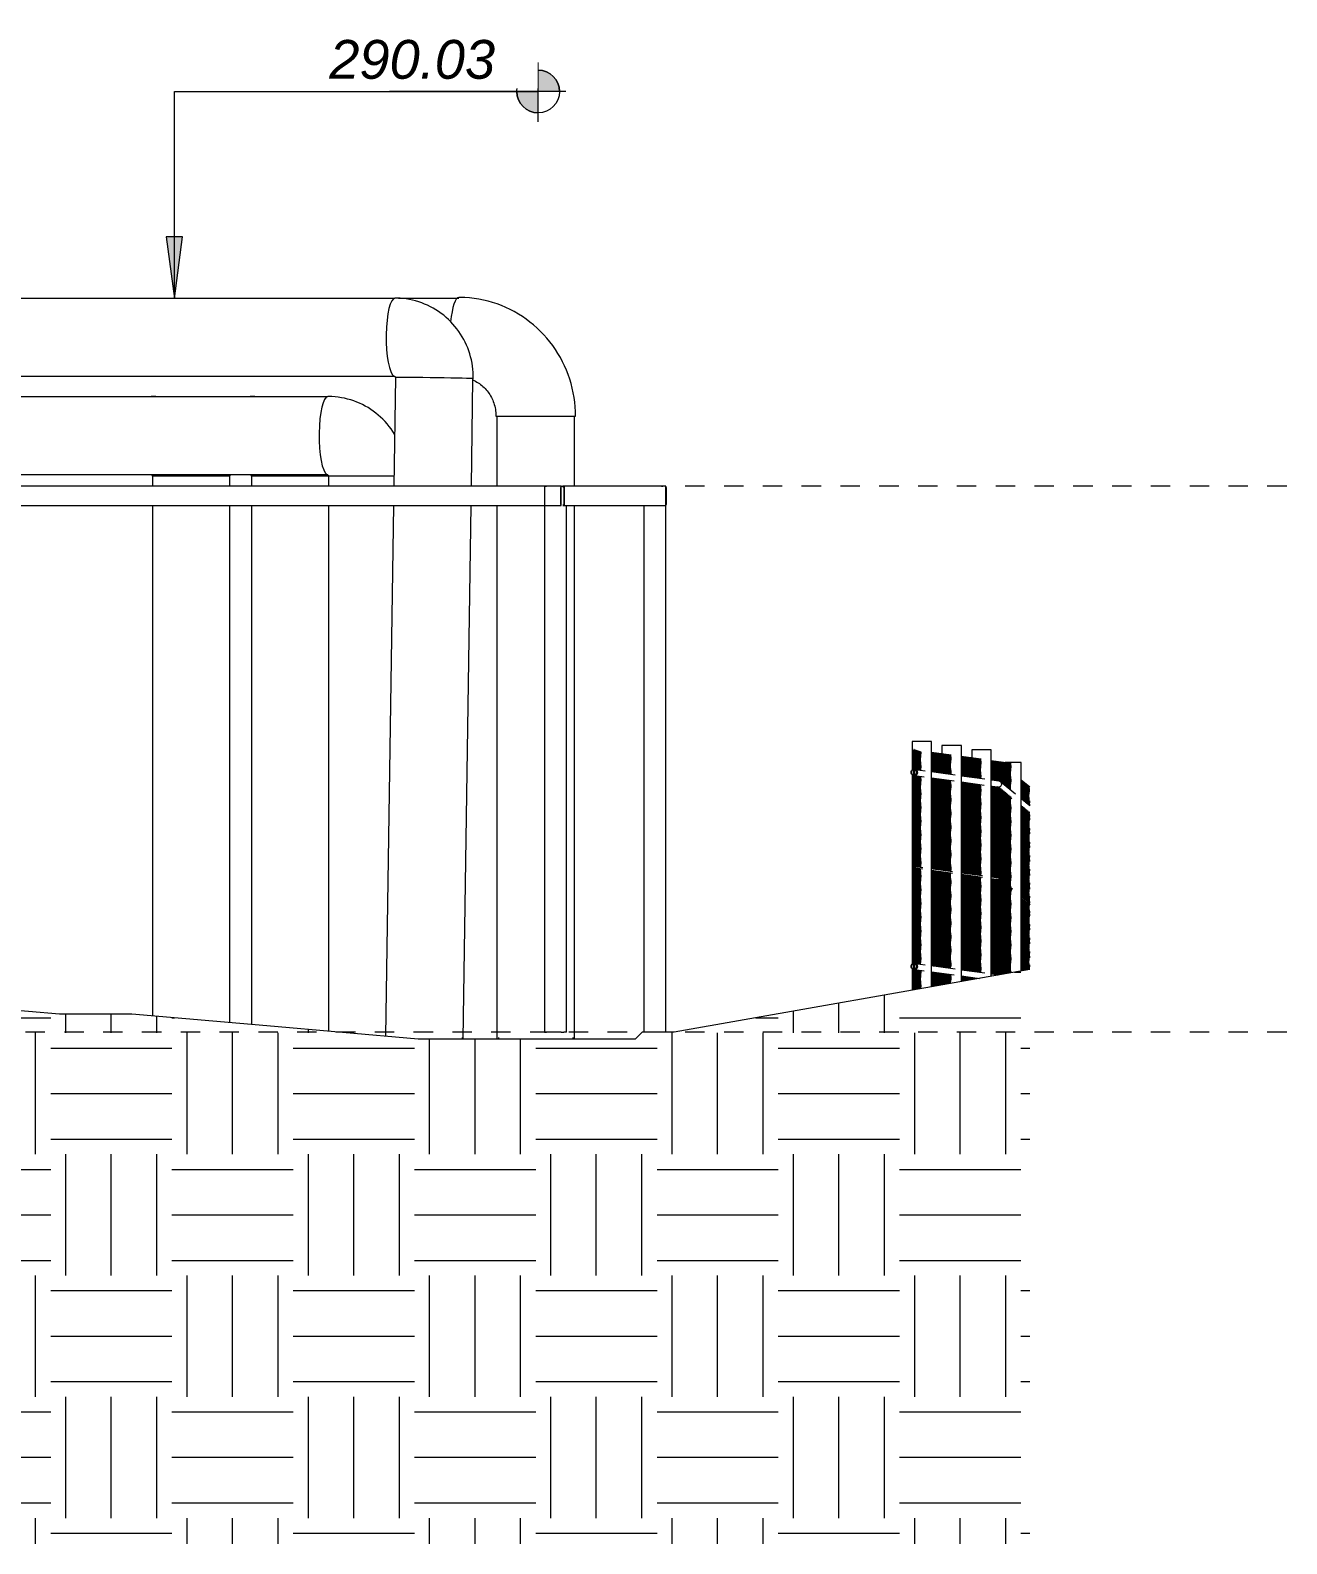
# Model space of a CAD drawing. Header units: metres. Extents: x 118 to 451, y -76 to 55.
# Drawn here: x 444.44 to 450.91, y -2.21 to 5.59 of the extents above; entities that cross this region are included whole.
import ezdxf

# ---------------------------------------------------------------- set-up
doc = ezdxf.new("R2010")
doc.units = ezdxf.units.M
doc.linetypes.add('Centre', pattern=[0.03175, 0.00635, -0.00475, 0.0159, -0.00475])
for name, color, linetype, lineweight in [('A-DETL-GENF', 7, 'Continuous', 9), ('A-DETL-THIN', 7, 'Continuous', 9), ('A-FLOR-HRAL', 7, 'Continuous', 9), ('A-FLOR-LEVL', 7, 'Continuous', 9), ('G-ANNO-DIMS', 7, 'Continuous', 9), ('P-PIPE', 7, 'Continuous', 9), ('S-BEAM', 7, 'Continuous', 9), ('S-COLS', 7, 'Continuous', 9)]:
    doc.layers.add(name, color=color, linetype=linetype, lineweight=lineweight)
doc.styles.add('Arial_I', font='ariali.ttf', dxfattribs={"height": 0.2})

# ---------------------------------------------------------------- blocks, each defined once
blk = doc.blocks.new('Railing - 1800mm Wide-596215-Sección 04')
at = {"layer": 'A-FLOR-HRAL'}
h = blk.add_hatch(dxfattribs=at)
h.set_pattern_fill('FP_37', color=256, style=0, pattern_type=2)
h.set_pattern_definition([(85.189, (35.486, 0.59582), (-0.002975364, 0.035354102), []), (94.811, (35.486, 0.59582), (-0.002975364, -0.035354102), [])])
h.paths.add_polyline_path([(35.5237, 0.6457), (35.5592, 0.652), (35.5592, 0.7464), (35.5237, 0.7511), (35.5237, 0.7374)])
h.paths.add_polyline_path([(35.5592, 0.7761), (35.5592, 1.2706), (35.5282, 1.2755), (35.529, 1.2783), (35.529, 1.28), (35.5592, 1.2768), (35.5592, 1.7464), (35.5237, 1.7511), (35.524, 0.7819), (35.5308, 0.7793), (35.5308, 0.7799), (35.5584, 0.7762)])
h.paths.add_polyline_path([(35.5592, 1.7761), (35.5592, 1.8703), (35.5237, 1.8827), (35.524, 1.7819), (35.5308, 1.7793), (35.5308, 1.7799), (35.5584, 1.7762)])
at = {"layer": 'A-FLOR-HRAL', "color": 8, "lineweight": 25, "true_color": 0x7f7f7f}
for p, q in [((35.5207, 1.8827), (35.5207, 0.6452)), ((35.5237, 1.8827), (35.5207, 1.8827)), ((35.5237, 0.6457), (35.5237, 1.8827))]:
    blk.add_line(p, q, dxfattribs=at)
at = {"layer": 'A-FLOR-HRAL', "color": 8, "lineweight": 18, "true_color": 0x7f7f7f}
blk.add_line((35.5592, 1.8703), (35.5237, 1.8827), dxfattribs=at)
blk = doc.blocks.new('Railing - 100mm-595828-Sección 04')
at = {"layer": 'A-FLOR-HRAL', "color": 8, "lineweight": 18, "true_color": 0x7f7f7f}
for p, q in [((35.5118, 1.9257), (35.5118, 1.7777)), ((35.6116, 1.9257), (35.5118, 1.9257)), ((35.6118, 1.9257), (35.6116, 1.9257)), ((35.6118, 0.6612), (35.6118, 1.9257)), ((35.5118, 1.7563), (35.5118, 0.7777)), ((35.5118, 0.7563), (35.5118, 0.6436))]:
    blk.add_line(p, q, dxfattribs=at)
blk = doc.blocks.new('Railing - 1800mm Wide-596219-Sección 04')
at = {"layer": 'A-FLOR-HRAL'}
h = blk.add_hatch(dxfattribs=at)
h.set_pattern_fill('FP_38', color=256, style=0, pattern_type=2)
h.set_pattern_definition([(85.189, (35.64, 0.56514), (-0.002975364, 0.035354102), []), (94.811, (35.64, 0.56514), (-0.002975364, -0.035354102), [])])
h.paths.add_polyline_path([(35.6116, 0.6612), (35.7135, 0.6792), (35.7135, 0.7254), (35.6116, 0.7393), (35.6116, 0.7013)])
h.paths.add_polyline_path([(35.7135, 0.755), (35.7135, 1.2496), (35.6116, 1.2635), (35.6116, 0.7689), (35.6909, 0.7581)])
h.paths.add_polyline_path([(35.7135, 1.2548), (35.7135, 1.7254), (35.6116, 1.7393), (35.6116, 1.2687), (35.6856, 1.2586)])
h.paths.add_polyline_path([(35.7135, 1.755), (35.7135, 1.8553), (35.6116, 1.869), (35.6116, 1.7689), (35.636, 1.7656)])
at = {"layer": 'A-FLOR-HRAL', "color": 8, "lineweight": 18, "true_color": 0x7f7f7f}
blk.add_line((35.7135, 1.8553), (35.6115, 1.869), dxfattribs=at)
blk = doc.blocks.new('Railing - 100mm-V98-Sección 04')
at = {"layer": 'A-FLOR-HRAL', "color": 8, "lineweight": 18, "true_color": 0x7f7f7f}
for p, q in [((35.6662, 1.9046), (35.6662, 1.8617)), ((35.766, 1.9046), (35.6662, 1.9046)), ((35.7662, 1.9046), (35.766, 1.9046)), ((35.7662, 0.6884), (35.7662, 1.9046))]:
    blk.add_line(p, q, dxfattribs=at)
blk = doc.blocks.new('Railing - 1800mm Wide-V99-Sección 04')
at = {"layer": 'A-FLOR-HRAL'}
h = blk.add_hatch(dxfattribs=at)
h.set_pattern_fill('FP_39', color=256, style=0, pattern_type=2)
h.set_pattern_definition([(85.189, (35.795, 0.54406), (-0.002975364, 0.035354102), []), (94.811, (35.795, 0.54406), (-0.002975364, -0.035354102), [])])
h.paths.add_polyline_path([(35.766, 0.6884), (35.8611, 0.7052), (35.766, 0.7182), (35.766, 0.6919)])
h.paths.add_polyline_path([(35.8679, 0.7339), (35.8679, 1.2285), (35.766, 1.2424), (35.766, 0.7478), (35.8228, 0.74)])
h.paths.add_polyline_path([(35.8679, 1.2337), (35.8679, 1.7043), (35.766, 1.7182), (35.766, 1.2476), (35.8228, 1.2398)])
h.paths.add_polyline_path([(35.8679, 1.7339), (35.8679, 1.8343), (35.766, 1.8479), (35.766, 1.7478), (35.8228, 1.74)])
at = {"layer": 'A-FLOR-HRAL', "color": 8, "lineweight": 18, "true_color": 0x7f7f7f}
blk.add_line((35.8679, 1.8343), (35.7658, 1.8479), dxfattribs=at)
blk = doc.blocks.new('Railing - 100mm-V100-Sección 04')
at = {"layer": 'A-FLOR-HRAL', "color": 8, "lineweight": 18, "true_color": 0x7f7f7f}
for p, q in [((35.8205, 1.8835), (35.8205, 1.8406)), ((35.9203, 1.8835), (35.8205, 1.8835)), ((35.9205, 1.8835), (35.9203, 1.8835)), ((35.9205, 0.7157), (35.9205, 1.8835))]:
    blk.add_line(p, q, dxfattribs=at)
blk = doc.blocks.new('Railing - 1800mm Wide-V101-Sección 04')
at = {"layer": 'A-FLOR-HRAL'}
h = blk.add_hatch(dxfattribs=at)
h.set_pattern_fill('FP_40', color=256, style=0, pattern_type=2)
h.set_pattern_definition([(85.189, (35.949, 0.52297), (-0.002975364, 0.035354102), []), (94.811, (35.949, 0.52297), (-0.002975364, -0.035354102), [])])
h.paths.add_polyline_path([(35.9558, 0.7219), (36.0223, 0.7336), (36.0223, 1.165), (35.9607, 1.2158), (35.9203, 1.2205), (35.9215, 0.7266)])
h.paths.add_polyline_path([(36.0223, 1.1702), (36.0223, 1.6407), (35.9606, 1.6916), (35.9203, 1.6971), (35.9215, 1.2264), (35.9623, 1.2197), (36.0201, 1.172)])
h.paths.add_polyline_path([(36.0223, 1.6737), (36.0223, 1.8132), (35.9203, 1.8268), (35.9215, 1.7266), (35.9666, 1.7194), (35.9955, 1.6958), (36.0201, 1.6755)])
at = {"layer": 'A-FLOR-HRAL', "color": 8, "lineweight": 18, "true_color": 0x7f7f7f}
blk.add_line((36.0223, 1.8132), (35.9202, 1.8269), dxfattribs=at)
blk = doc.blocks.new('Railing - 100mm-V102-Sección 04')
at = {"layer": 'A-FLOR-HRAL', "color": 8, "lineweight": 18, "true_color": 0x7f7f7f}
for p, q in [((36.0747, 1.8172), (35.9918, 1.8172)), ((36.0749, 1.8172), (36.0747, 1.8172)), ((36.0749, 0.7432), (36.0749, 1.8172))]:
    blk.add_line(p, q, dxfattribs=at)
blk = doc.blocks.new('Railing - 1800mm Wide-596225-Sección 04')
at = {"layer": 'A-FLOR-HRAL'}
h = blk.add_hatch(dxfattribs=at)
h.set_pattern_fill('FP_41', color=256, style=0, pattern_type=2)
h.set_pattern_definition([(85.189, (36.104, 0.4036), (-0.002975364, 0.035354102), []), (94.811, (36.104, 0.4036), (-0.002975364, -0.035354102), [])])
h.paths.add_polyline_path([(36.0747, 0.7429), (36.1188, 0.7506), (36.1182, 1.086), (36.0747, 1.1218), (36.0747, 0.7632)])
h.paths.add_polyline_path([(36.1188, 1.0907), (36.1183, 1.5616), (36.0747, 1.5975), (36.0747, 1.127), (36.1188, 1.0907)])
h.paths.add_polyline_path([(36.1188, 1.5942), (36.1178, 1.6919), (36.0747, 1.7273), (36.0752, 1.6301)])
at = {"layer": 'A-FLOR-HRAL', "color": 8, "lineweight": 18, "true_color": 0x7f7f7f}
blk.add_line((36.1188, 1.6911), (36.0745, 1.7275), dxfattribs=at)
blk = doc.blocks.new('Railing - Railing-357473-Sección 04')
at = {"layer": 'A-FLOR-HRAL', "color": 8, "lineweight": 18, "true_color": 0x7f7f7f}
for p, q in [((35.517, 1.7529), (35.5209, 1.7515)), ((35.524, 1.7507), (35.5749, 1.7437)), ((35.5312, 1.7796), (35.5274, 1.7811)), ((35.5794, 1.7734), (35.5281, 1.7804)), ((35.7338, 1.7523), (35.6116, 1.769)), ((35.6116, 1.7387), (35.7296, 1.7226)), ((35.8877, 1.7313), (35.766, 1.7479)), ((35.766, 1.7177), (35.8837, 1.7016)), ((35.9612, 1.7213), (35.9215, 1.7267)), ((36.0453, 1.6548), (35.9686, 1.718)), ((35.9215, 1.6964), (35.9571, 1.6916)), ((35.9496, 1.6948), (36.0264, 1.6315)), ((36.0747, 1.5917), (36.1077, 1.5645)), ((36.1188, 1.5943), (36.0753, 1.6301)), ((36.1129, 1.5617), (36.1188, 1.56)), ((35.5212, 1.2762), (35.5251, 1.2747)), ((35.5271, 1.2804), (35.5233, 1.2818)), ((35.5257, 1.2746), (35.5659, 1.2691)), ((35.5667, 1.275), (35.5265, 1.2805)), ((35.7211, 1.254), (35.6116, 1.2689)), ((35.6116, 1.2629), (35.7203, 1.248)), ((35.8754, 1.2329), (35.766, 1.2478)), ((35.766, 1.2418), (35.8746, 1.2269)), ((35.9596, 1.2214), (35.9215, 1.2266)), ((35.9215, 1.2205), (35.9588, 1.2154)), ((35.9573, 1.2161), (36.0256, 1.1597)), ((36.0294, 1.1644), (35.9611, 1.2207)), ((36.1188, 1.0907), (36.0747, 1.127)), ((36.0747, 1.1193), (36.1153, 1.0858)), ((36.1164, 1.0852), (36.1188, 1.0845)), ((36.1188, 1.0908), (36.1181, 1.091)), ((35.5312, 0.7796), (35.5274, 0.7811)), ((35.5794, 0.7734), (35.5281, 0.7804)), ((35.517, 0.7529), (35.5209, 0.7515)), ((35.524, 0.7507), (35.5749, 0.7437)), ((35.7338, 0.7523), (35.6116, 0.769)), ((35.6116, 0.7387), (35.7296, 0.7226)), ((35.8877, 0.7313), (35.766, 0.7479)), ((35.766, 0.7177), (35.8594, 0.7049)), ((35.9562, 0.722), (35.9215, 0.7267))]:
    blk.add_line(p, q, dxfattribs=at)
at = {"layer": 'A-FLOR-HRAL', "color": 8, "lineweight": 25, "true_color": 0x7f7f7f}
blk.add_line((35.5368, 0.7634), (35.5373, 0.7669), dxfattribs=at)
at = {"layer": 'A-FLOR-HRAL', "color": 8, "lineweight": 25, "true_color": 0x7f7f7f, "flags": 128}
for points in [[(35.5237, 1.7819), (35.5204, 1.7819), (35.5169, 1.781), (35.5137, 1.7794), (35.511, 1.777), (35.5089, 1.774), (35.5076, 1.7706), (35.5072, 1.767)], [(35.5072, 1.767), (35.5076, 1.7634), (35.5089, 1.76), (35.511, 1.7571), (35.5137, 1.7547), (35.5169, 1.753), (35.5204, 1.7521), (35.5237, 1.752)], [(35.5373, 1.7669), (35.5368, 1.7705), (35.5355, 1.7739), (35.5335, 1.7769), (35.5308, 1.7793), (35.5276, 1.781), (35.524, 1.7819)], [(35.524, 1.7521), (35.5276, 1.7529), (35.5308, 1.7546), (35.5335, 1.757), (35.5355, 1.76), (35.5368, 1.7634), (35.5373, 1.7669)], [(35.5252, 1.279), (35.5251, 1.2797), (35.5249, 1.2804), (35.5245, 1.281), (35.5239, 1.2815), (35.5233, 1.2818), (35.5226, 1.282), (35.5219, 1.282), (35.5212, 1.2818), (35.5205, 1.2815), (35.52, 1.281), (35.5196, 1.2804), (35.5193, 1.2797), (35.5192, 1.279)], [(35.5192, 1.279), (35.5193, 1.2783), (35.5196, 1.2776), (35.52, 1.277), (35.5205, 1.2765), (35.5212, 1.2762), (35.5219, 1.276), (35.5226, 1.276), (35.5233, 1.2762), (35.5239, 1.2765), (35.5245, 1.277), (35.5249, 1.2776), (35.5251, 1.2783), (35.5252, 1.279)], [(35.5237, 0.7819), (35.5204, 0.7819), (35.5169, 0.781), (35.5137, 0.7794), (35.511, 0.777), (35.5089, 0.774), (35.5076, 0.7706), (35.5072, 0.767)], [(35.5373, 0.7669), (35.5368, 0.7705), (35.5355, 0.7739), (35.5335, 0.7769), (35.5308, 0.7793), (35.5276, 0.781), (35.524, 0.7819)], [(35.5072, 0.767), (35.5076, 0.7634), (35.5089, 0.76), (35.511, 0.7571), (35.5137, 0.7547), (35.5169, 0.753), (35.5204, 0.7521), (35.5237, 0.752)], [(35.524, 0.7521), (35.5276, 0.7529), (35.5308, 0.7546), (35.5335, 0.757), (35.5355, 0.76), (35.5368, 0.7632)]]:
    blk.add_lwpolyline(points, dxfattribs=at)
at = {"layer": 'A-FLOR-HRAL', "color": 8, "lineweight": 18, "true_color": 0x7f7f7f}
for start_param, end_param in [(5.063359, 6.110683), (4.016288, 5.063359)]:
    blk.add_ellipse((35.5261, 1.2776), major_axis=(0.00104, 0.00282), ratio=0.995974, start_param=start_param, end_param=end_param, dxfattribs=at)
for points in [[(35.5187, 1.7525), (35.5194, 1.7521), (35.52, 1.7518), (35.5207, 1.7516)], [(35.541, 1.7656), (35.541, 1.7669), (35.5407, 1.7695), (35.5392, 1.7731), (35.5368, 1.7763), (35.5337, 1.7787), (35.5312, 1.7797), (35.53, 1.78)], [(35.9622, 1.2184), (35.9622, 1.2187), (35.9621, 1.2192), (35.9618, 1.2199), (35.9613, 1.2206), (35.9609, 1.2209), (35.9607, 1.221)], [(35.9607, 1.2158), (35.9611, 1.2161), (35.9619, 1.2168), (35.9622, 1.2179), (35.9622, 1.2184)], [(36.1187, 1.0855), (36.1192, 1.0858), (36.1199, 1.0865), (36.1202, 1.0876), (36.1202, 1.0881)], [(35.5187, 0.7525), (35.5194, 0.7521), (35.52, 0.7518), (35.5207, 0.7516)], [(35.541, 0.7656), (35.541, 0.7669), (35.5407, 0.7695), (35.5392, 0.7731), (35.5368, 0.7763), (35.5337, 0.7787), (35.5312, 0.7797), (35.53, 0.78)]]:
    blk.add_open_spline(points, degree=3, dxfattribs=at)
for points, knots in [([(35.5269, 1.7506), (35.5292, 1.7507), (35.5341, 1.7522), (35.5396, 1.7577), (35.541, 1.7629), (35.541, 1.7656)], [0.5179197, 0.5179197, 0.5179197, 0.5179197, 0.6666667, 0.8333333, 1, 1, 1, 1]), ([(35.9741, 1.7064), (35.9741, 1.7077), (35.9737, 1.7103), (35.9722, 1.714), (35.9699, 1.7171), (35.9662, 1.7199), (35.9631, 1.721), (35.9612, 1.7213)], [0, 0, 0, 0, 0.0833333, 0.1666667, 0.25, 0.3333333, 0.4569465, 0.4569465, 0.4569465, 0.4569465]), ([(35.9606, 1.6915), (35.9627, 1.6917), (35.9673, 1.6932), (35.9726, 1.6986), (35.9741, 1.7038), (35.9741, 1.7064)], [0.5321975, 0.5321975, 0.5321975, 0.5321975, 0.6666667, 0.8333333, 1, 1, 1, 1]), ([(35.5269, 0.7506), (35.5292, 0.7507), (35.5341, 0.7522), (35.5396, 0.7577), (35.541, 0.7629), (35.541, 0.7656)], [0.5179197, 0.5179197, 0.5179197, 0.5179197, 0.6666667, 0.8333333, 1, 1, 1, 1])]:
    blk.add_open_spline(points, degree=3, knots=knots, dxfattribs=at)
for name in ['Railing - 100mm-595828-Sección 04', 'Railing - 1800mm Wide-596215-Sección 04', 'Railing - 100mm-V98-Sección 04', 'Railing - 100mm-V100-Sección 04', 'Railing - 1800mm Wide-596219-Sección 04', 'Railing - 1800mm Wide-V99-Sección 04', 'Railing - 1800mm Wide-V101-Sección 04', 'Railing - 100mm-V102-Sección 04', 'Railing - 1800mm Wide-596225-Sección 04']:
    blk.add_blockref(name, (0, 0))
blk = doc.blocks.new('YADRAN_AB_ARQ_MO_000_SITIO_rvt-4-Sección 04')
at = {"layer": 'A-FLOR-HRAL', "color": 8, "lineweight": 18, "true_color": 0x7f7f7f}
blk.add_blockref('Railing - Railing-357473-Sección 04', (0, 0), dxfattribs=at)
blk = doc.blocks.new('Elbow - Welded - Generic - Standard-1698033-Sección 04')
at = {"layer": 'P-PIPE'}
for p, q in [((33.3674, 3.6031), (33.7725, 3.6031)), ((33.7725, 3.6031), (33.7778, 3.6031))]:
    blk.add_line(p, q, dxfattribs=at)
at = {"layer": 'P-PIPE', "flags": 128}
for points in [[(33.7778, 3.6031), (33.7773, 3.6273), (33.7759, 3.6516), (33.7735, 3.6757), (33.7702, 3.6997), (33.766, 3.7236), (33.7608, 3.7473), (33.7548, 3.7708), (33.7478, 3.794), (33.7399, 3.817), (33.7311, 3.8396), (33.7214, 3.8618), (33.7108, 3.8836), (33.6994, 3.9051), (33.6872, 3.926), (33.6742, 3.9465), (33.6603, 3.9664), (33.6457, 3.9857), (33.6303, 4.0045), (33.6142, 4.0226), (33.5973, 4.04), (33.5798, 4.0568), (33.5616, 4.0729), (33.5428, 4.0882), (33.5234, 4.1028), (33.5034, 4.1165), (33.4829, 4.1294), (33.4619, 4.1415), (33.4404, 4.1528), (33.4184, 4.1631), (33.3961, 4.1726), (33.3734, 4.1811), (33.3503, 4.1887), (33.327, 4.1954), (33.3034, 4.201), (33.2796, 4.2058), (33.2556, 4.2095), (33.2315, 4.2123), (33.2073, 4.214), (33.183, 4.2148), (33.1765, 4.2148)], [(33.2491, 3.7893), (33.2559, 3.7861), (33.2627, 3.7827), (33.2693, 3.7789), (33.2759, 3.7749), (33.2822, 3.7707), (33.2884, 3.7661), (33.2945, 3.7613), (33.3004, 3.7562), (33.3061, 3.7509), (33.3116, 3.7453), (33.3169, 3.7394), (33.322, 3.7334), (33.3268, 3.7271), (33.3314, 3.7206), (33.3358, 3.7139), (33.34, 3.707), (33.3438, 3.6999), (33.3474, 3.6927), (33.3507, 3.6853), (33.3538, 3.6777), (33.3565, 3.67), (33.359, 3.6622), (33.3611, 3.6543), (33.3629, 3.6463), (33.3645, 3.6382), (33.3657, 3.63), (33.3666, 3.6218), (33.3671, 3.6136), (33.3674, 3.6053), (33.3674, 3.6031)]]:
    blk.add_lwpolyline(points, dxfattribs=at)
at = {"layer": 'P-PIPE'}
blk.add_ellipse((33.1765, 4.0096), major_axis=(0, 0.2052), ratio=0.224951, start_param=0, end_param=1.175034, dxfattribs=at)
blk = doc.blocks.new('Elbow - Generic - Standard-V112-Sección 04')
at = {"layer": 'P-PIPE'}
blk.add_line((32.1052, 3.2947), (32.5027, 3.2947), dxfattribs=at)
at = {"layer": 'P-PIPE', "flags": 128}
for points in [[(32.1397, 3.7026), (32.125, 3.7037), (32.1086, 3.7042), (32.1042, 3.7042)], [(32.1027, 3.3013), (32.1027, 3.3013), (32.1028, 3.3013), (32.1028, 3.3013), (32.1029, 3.3012), (32.103, 3.3012), (32.1031, 3.3011), (32.1032, 3.3009), (32.1033, 3.3008), (32.1034, 3.3006), (32.1036, 3.3005), (32.1037, 3.3002), (32.1039, 3.3), (32.104, 3.2997), (32.1042, 3.2995), (32.1043, 3.2991), (32.1044, 3.2988), (32.1046, 3.2985), (32.1047, 3.2981), (32.1048, 3.2977), (32.1049, 3.2973), (32.105, 3.2969), (32.1051, 3.2964), (32.1051, 3.296), (32.1052, 3.2955), (32.1052, 3.2951), (32.1052, 3.2947)]]:
    blk.add_lwpolyline(points, dxfattribs=at)
at = {"layer": 'P-PIPE'}
blk.add_ellipse((32.1042, 3.5026), major_axis=(0, 0.2016), ratio=0.224951, start_param=0, end_param=0.066434, dxfattribs=at)
blk = doc.blocks.new('Elbow - Generic - Standard-V113-Sección 04')
at = {"layer": 'P-PIPE'}
for p, q in [((31.595, 3.2947), (31.993, 3.2947)), ((31.993, 3.2947), (31.9982, 3.2947)), ((31.9982, 3.2947), (31.998, 3.3019))]:
    blk.add_line(p, q, dxfattribs=at)
at = {"layer": 'P-PIPE', "flags": 128}
for points in [[(31.6291, 3.7026), (31.6148, 3.7037), (31.5984, 3.7042), (31.594, 3.7042)], [(31.5925, 3.3013), (31.5925, 3.3013), (31.5926, 3.3013), (31.5926, 3.3013), (31.5927, 3.3012), (31.5928, 3.3012), (31.5928, 3.3011), (31.593, 3.3009), (31.5931, 3.3008), (31.5932, 3.3006), (31.5933, 3.3005), (31.5935, 3.3002), (31.5936, 3.3), (31.5938, 3.2997), (31.5939, 3.2995), (31.5941, 3.2991), (31.5942, 3.2988), (31.5944, 3.2985), (31.5945, 3.2981), (31.5946, 3.2977), (31.5947, 3.2973), (31.5948, 3.2969), (31.5949, 3.2964), (31.5949, 3.296), (31.595, 3.2955), (31.595, 3.2951), (31.595, 3.2947)]]:
    blk.add_lwpolyline(points, dxfattribs=at)
at = {"layer": 'P-PIPE'}
blk.add_ellipse((31.594, 3.5026), major_axis=(0, 0.2016), ratio=0.224951, start_param=0, end_param=0.065492, dxfattribs=at)
blk = doc.blocks.new('Elbow - Generic - Standard-V114-Sección 04')
at = {"layer": 'P-PIPE'}
blk.add_line((32.5025, 3.2947), (32.8433, 3.2947), dxfattribs=at)
at = {"layer": 'P-PIPE', "flags": 128}
for points in [[(32.8451, 3.5102), (32.8364, 3.5239), (32.8271, 3.5372), (32.8173, 3.5502), (32.807, 3.5627), (32.7962, 3.5749), (32.7849, 3.5866), (32.7732, 3.5979), (32.761, 3.6087), (32.7483, 3.6189), (32.7353, 3.6287), (32.7218, 3.638), (32.708, 3.6467), (32.6939, 3.6548), (32.6794, 3.6624), (32.6646, 3.6693), (32.6496, 3.6757), (32.6343, 3.6815), (32.6187, 3.6866), (32.603, 3.6911), (32.5871, 3.6949), (32.571, 3.6981), (32.5548, 3.7006), (32.5386, 3.7025), (32.5222, 3.7037), (32.5059, 3.7042), (32.5015, 3.7042)], [(32.5, 3.3013), (32.5, 3.3013), (32.5, 3.3013), (32.5001, 3.3013), (32.5001, 3.3012), (32.5002, 3.3011), (32.5003, 3.301), (32.5004, 3.3009), (32.5006, 3.3008), (32.5007, 3.3006), (32.5008, 3.3004), (32.501, 3.3002), (32.5011, 3.3), (32.5013, 3.2997), (32.5014, 3.2994), (32.5016, 3.2991), (32.5017, 3.2988), (32.5018, 3.2984), (32.502, 3.2981), (32.5021, 3.2977), (32.5022, 3.2973), (32.5023, 3.2968), (32.5023, 3.2964), (32.5024, 3.2959), (32.5024, 3.2955), (32.5025, 3.295), (32.5025, 3.2947)]]:
    blk.add_lwpolyline(points, dxfattribs=at)
at = {"layer": 'P-PIPE'}
blk.add_ellipse((32.5015, 3.5026), major_axis=(0, 0.2016), ratio=0.224951, start_param=0, end_param=3.020762, dxfattribs=at)
blk = doc.blocks.new('Elbow - Generic - Standard-1768669-Sección 04')
at = {"layer": 'P-PIPE', "flags": 128}
for points in [[(32.8685, 4.2106), (32.8521, 4.2112), (32.847, 4.2112)], [(33.2506, 3.7961), (33.2506, 3.8123), (33.2499, 3.8284), (33.2485, 3.8445), (33.2466, 3.8606), (33.244, 3.8766), (33.2408, 3.8924), (33.2369, 3.9082), (33.2325, 3.9237), (33.2274, 3.9391), (33.2218, 3.9543), (33.2155, 3.9693), (33.2087, 3.984), (33.2013, 3.9984), (33.1933, 4.0125), (33.1848, 4.0263), (33.1757, 4.0398), (33.1661, 4.0529), (33.1559, 4.0656), (33.1453, 4.0779), (33.1341, 4.0898), (33.1225, 4.1012), (33.1105, 4.1122), (33.098, 4.1227), (33.0851, 4.1326), (33.0717, 4.1421), (33.058, 4.1509), (33.044, 4.1593), (33.0296, 4.167), (33.0149, 4.1742), (33, 4.1808), (32.9847, 4.1867), (32.9692, 4.192), (32.9536, 4.1967), (32.9377, 4.2008), (32.9217, 4.2042), (32.9055, 4.2069), (32.8893, 4.209), (32.873, 4.2104), (32.8685, 4.2106)], [(32.8454, 3.8084), (32.8454, 3.8084), (32.8454, 3.8084), (32.8454, 3.8084), (32.8455, 3.8083), (32.8456, 3.8082), (32.8457, 3.8081), (32.8458, 3.808), (32.8459, 3.8079), (32.846, 3.8077), (32.8461, 3.8075), (32.8463, 3.8073), (32.8464, 3.807), (32.8466, 3.8068), (32.8467, 3.8065), (32.8468, 3.8061), (32.8469, 3.8058), (32.8471, 3.8054), (32.8472, 3.8051), (32.8473, 3.8047), (32.8473, 3.8042), (32.8474, 3.8038), (32.8474, 3.8034), (32.8475, 3.8029), (32.8475, 3.8025), (32.8475, 3.8021)]]:
    blk.add_lwpolyline(points, dxfattribs=at)
at = {"layer": 'P-PIPE'}
for centre, major_axis, ratio, start_param, end_param in [((32.847, 4.0096), (0, 0.2016), 0.224951, 6.271062, 9.309521), ((33.0491, 3.7991), (-0.2016, 0.003), 0.008987, 3.368629, 6.26856), ((33.0491, 3.7991), (-0.2016, 0.003), 0.008987, 0, 0.106866), ((33.0491, 3.7991), (-0.2016, 0.003), 0.008987, 3.004899, 3.368629)]:
    blk.add_ellipse(centre, major_axis=major_axis, ratio=ratio, start_param=start_param, end_param=end_param, dxfattribs=at)
blk = doc.blocks.new('Valvula con brida - Estandar-02 - Valvula con brida Sin Manilla-V115-Sección 04')
at = {"layer": 'P-PIPE'}
blk.add_line((33.1955, 0.3918), (33.1955, 0.4006), dxfattribs=at)
blk = doc.blocks.new('Valvula con brida - Estandar-02 - Valvula con brida Sin Manilla-V116-Sección 04')
at = {"layer": 'P-PIPE'}
for p, q in [((33.3801, 0.4006), (33.3801, 0.3918)), ((33.7651, 0.3918), (33.7651, 0.4006))]:
    blk.add_line(p, q, dxfattribs=at)
blk = doc.blocks.new('FCA_N_Columna de acero - 100x100mm-1769118-Sección 04')
at = {"layer": 'S-COLS'}
for p, q in [((33.6183, 3.2417), (33.6183, 0.4275)), ((33.6183, 3.2417), (33.6281, 3.2417)), ((33.7028, 3.2417), (33.6281, 3.2417)), ((33.7028, 3.2417), (33.7131, 3.2417)), ((33.7142, 3.2417), (33.7168, 3.2417)), ((33.7309, 3.2417), (33.7168, 3.2417)), ((33.7309, 3.2417), (33.7311, 3.2417)), ((33.7311, 3.24), (33.7311, 3.2417)), ((33.7311, 0.4275), (33.7311, 3.1428)), ((33.6183, 0.4275), (33.6281, 0.4275)), ((33.7028, 0.4275), (33.6281, 0.4275)), ((33.7028, 0.4275), (33.7168, 0.4275)), ((33.7309, 0.4275), (33.7168, 0.4275)), ((33.7309, 0.4275), (33.7311, 0.4275))]:
    blk.add_line(p, q, dxfattribs=at)
blk = doc.blocks.new('FCA_N_Columna de acero - 100x100mm-V117-Sección 04')
at = {"layer": 'S-COLS'}
for p, q in [((34.2203, 3.2417), (34.2281, 3.2417)), ((34.2423, 3.2417), (34.2281, 3.2417)), ((34.2423, 3.2417), (34.2425, 3.2417)), ((34.2425, 0.4275), (34.2425, 3.2417)), ((34.1297, 3.1421), (34.1297, 0.4275))]:
    blk.add_line(p, q, dxfattribs=at)
blk = doc.blocks.new('RHS-Rectangular Hollow Section - 100 x 100-1770390-Sección 04')
at = {"layer": 'S-BEAM'}
for p, q in [((33.7141, 3.2417), (33.7129, 3.2417)), ((33.7129, 3.2385), (33.7141, 3.2385)), ((34.2383, 3.2417), (33.7141, 3.2417)), ((33.7173, 3.2353), (33.7173, 3.1481)), ((33.7204, 3.1481), (33.7204, 3.2353)), ((34.2446, 3.2353), (34.2446, 3.1481)), ((33.7141, 3.1449), (33.7129, 3.1449)), ((33.7129, 3.1417), (33.7141, 3.1417)), ((33.7141, 3.1417), (34.2383, 3.1417))]:
    blk.add_line(p, q, dxfattribs=at)
for centre, major_axis, start_param, end_param in [((33.7141, 3.2353), (0, 0.0064), 4.712389, 6.283185), ((33.7141, 3.2353), (0, 0.0032), 4.712389, 6.283185), ((34.2383, 3.2353), (0, 0.0064), 4.712389, 5.539922), ((33.7141, 3.1481), (0, 0.0064), 3.141593, 4.712389), ((33.7141, 3.1481), (0, 0.0032), 3.141593, 4.712389), ((34.2383, 3.1481), (0, 0.0064), 3.926991, 4.712389)]:
    blk.add_ellipse(centre, major_axis=major_axis, ratio=0.982905, start_param=start_param, end_param=end_param, dxfattribs=at)
blk = doc.blocks.new('RHS-Rectangular Hollow Section - 100 x 100-1770518-Sección 04')
at = {"layer": 'S-BEAM'}
for p, q in [((34.2225, 3.2417), (34.2189, 3.2417)), ((34.2189, 3.1417), (34.2225, 3.1417))]:
    blk.add_line(p, q, dxfattribs=at)
blk = doc.blocks.new('RHS-Rectangular Hollow Section - 100 x 100-1771651-Sección 04')
at = {"layer": 'S-BEAM'}
for p, q in [((30.3311, 3.1481), (30.3311, 3.2353)), ((33.703, 3.2417), (30.3328, 3.2417)), ((33.7014, 3.2353), (33.7014, 3.1481)), ((33.7022, 3.1481), (33.7022, 3.2353)), ((30.3328, 3.1417), (33.703, 3.1417))]:
    blk.add_line(p, q, dxfattribs=at)
for centre, major_axis, start_param, end_param in [((30.3328, 3.2353), (0, 0.0064), 1.047198, 1.570796), ((33.703, 3.2353), (0, 0.0064), 0.261799, 1.570796), ((33.703, 3.2353), (0, 0.0032), 0.785398, 1.570796), ((30.3328, 3.1481), (0, 0.0064), 1.570796, 2.356194), ((33.703, 3.1481), (0, 0.0064), 1.570796, 2.879793), ((33.703, 3.1481), (0, 0.0032), 1.570796, 2.356194)]:
    blk.add_ellipse(centre, major_axis=major_axis, ratio=0.262074, start_param=start_param, end_param=end_param, dxfattribs=at)
blk = doc.blocks.new('Spot Elevations - Simbolo Cota Elevación-1114047-Sección 04')
at = {"layer": 'G-ANNO-DIMS'}
h = blk.add_hatch(color=256, dxfattribs=at)
edge = h.paths.add_edge_path()
edge.add_line((33.5849, 5.276), (33.6949, 5.276))
edge.add_arc((33.5849, 5.276), 0.11, 0, 90)
edge.add_line((33.5849, 5.386), (33.5849, 5.276))
h = blk.add_hatch(color=256, dxfattribs=at)
edge = h.paths.add_edge_path()
edge.add_line((33.5849, 5.276), (33.4749, 5.276))
edge.add_arc((33.5849, 5.276), 0.11, 180, 270)
edge.add_line((33.5849, 5.166), (33.5849, 5.276))
for p, q in [((33.5849, 5.1195), (33.5849, 5.4259)), ((33.7272, 5.276), (32.8193, 5.276))]:
    blk.add_line(p, q, dxfattribs=at)
blk.add_circle((33.5849, 5.276), 0.11, dxfattribs=at)
for start, end in [(0, 90), (180, 270)]:
    blk.add_arc((33.5849, 5.276), 0.11, start, end, dxfattribs=at)

msp = doc.modelspace()

# ---------------------------------------------------------------- hatches: boundary and pattern name
at = {"layer": 'A-DETL-GENF', "true_color": 0xc0c0c0}
h = msp.add_hatch(dxfattribs=at)
h.set_pattern_fill('FP_45', color=9, style=0, pattern_type=2)
h.set_pattern_definition([(0, (439.54384, 1.126), (0.625, 0.625), [0.625, -0.625]), (0, (439.54384, 1.361), (0.625, 0.625), [0.625, -0.625]), (0, (439.54384, 1.595), (0.625, 0.625), [0.625, -0.625]), (90, (439.62184, 1.673), (-0.625, 0.625), [0.625, -0.625]), (90, (439.85584, 1.673), (-0.625, 0.625), [0.625, -0.625]), (90, (440.09084, 1.673), (-0.625, 0.625), [0.625, -0.625])])
h.paths.add_polyline_path([(443.2773, -2.2089), (449.5906, -2.2089), (449.5906, 0.7506), (447.7581, 0.4275), (447.5921, 0.4275), (447.5565, 0.3918), (446.434, 0.3922), (444.9631, 0.5208), (444.5901, 0.5208), (444.1169, 0.5622), (443.6489, 0.5622), (443.6489, 0.6768), (443.2589, 0.6768), (441.8305, 0.7902), (440.8189, 0.8432), (440.4969, 0.8432), (440.4969, -0.7725), (428.8439, -0.7725), (428.8439, 0.4805), (427.3664, 0.0846), (426.8977, -0.1339), (426.4534, -0.253), (425.4646, -0.4916), (424.3375, -0.4916), (424.3375, -2.2089), (440.1207, -2.2089)])
at = {"layer": 'G-ANNO-DIMS'}
msp.add_hatch(color=256, dxfattribs=at).paths.add_polyline_path([(445.1821, 4.2096), (445.2239, 4.5271), (445.1403, 4.5271)])

# ---------------------------------------------------------------- linework, layer by layer
at = {"layer": 'A-DETL-THIN'}
for p, q in [((449.5906, 0.7506), (447.7581, 0.4275)), ((444.5901, 0.5208), (444.1169, 0.5622)), ((444.9631, 0.5208), (444.5901, 0.5208)), ((445.6584, 0.46), (444.9631, 0.5208)), ((446.4375, 0.3918), (445.6584, 0.46)), ((446.8685, 0.3918), (446.4375, 0.3918)), ((447.2455, 0.3918), (446.8685, 0.3918)), ((447.5565, 0.3918), (447.2455, 0.3918)), ((447.5921, 0.4275), (447.5565, 0.3918)), ((447.7581, 0.4275), (447.5921, 0.4275))]:
    msp.add_line(p, q, dxfattribs=at)
at = {"layer": 'A-FLOR-LEVL', "color": 253, "linetype": 'Centre', "true_color": 0xaaaaaa}
for p, q in [((450.9148, 3.2417), (422.2667, 3.2417)), ((450.9148, 0.4275), (422.2667, 0.4275))]:
    msp.add_line(p, q, dxfattribs=at)
at = {"layer": 'G-ANNO-DIMS'}
for p, q in [((445.1821, 5.276), (447.0568, 5.276)), ((445.1821, 4.2096), (445.1821, 5.276)), ((445.2239, 4.5271), (445.1403, 4.5271)), ((445.1403, 4.5271), (445.1821, 4.2096)), ((445.1821, 4.2096), (445.2239, 4.5271))]:
    msp.add_line(p, q, dxfattribs=at)
at = {"layer": 'P-PIPE'}
for p, q in [((446.3189, 4.2096), (439.0629, 4.2096)), ((446.6483, 4.2096), (446.3371, 4.2096)), ((439.0629, 3.8096), (446.3189, 3.8096)), ((446.3209, 3.8021), (446.3125, 3.2415)), ((446.7126, 3.2415), (446.7209, 3.7961)), ((445.9733, 3.7026), (444.0329, 3.7026)), ((446.8444, 3.6031), (446.8444, 3.2415)), ((447.2444, 3.2414), (447.2444, 3.6031)), ((443.8566, 3.3026), (445.9733, 3.3026)), ((445.0684, 3.2947), (445.0684, 3.2415)), ((445.4684, 3.2415), (445.4684, 3.2947)), ((445.5786, 3.2947), (445.5786, 3.2415)), ((445.9759, 3.2947), (445.9759, 3.2415)), ((445.0684, 3.1419), (445.0684, 0.5116)), ((445.4684, 0.4766), (445.4684, 3.1419)), ((445.5786, 3.1419), (445.5786, 0.467)), ((445.9759, 3.1422), (445.9759, 0.4322)), ((446.3111, 3.1421), (446.2701, 0.4065)), ((446.6699, 0.3918), (446.7111, 3.142)), ((446.8444, 3.142), (446.8444, 0.3918)), ((447.2444, 0.3918), (447.2444, 3.1419))]:
    msp.add_line(p, q, dxfattribs=at)
for start_param, end_param in [(5.742284, 6.191083), (3.141593, 3.722689)]:
    msp.add_ellipse((446.5209, 3.7991), major_axis=(-0.2, 0.003), ratio=0.008987, start_param=start_param, end_param=end_param, dxfattribs=at)

# ---------------------------------------------------------------- block references
at = {"lineweight": 5}
msp.add_blockref('YADRAN_AB_ARQ_MO_000_SITIO_rvt-4-Sección 04', (413.4718, 0), dxfattribs=at)
at = {"layer": 'G-ANNO-DIMS'}
msp.add_blockref('Spot Elevations - Simbolo Cota Elevación-1114047-Sección 04', (413.4718, 0), dxfattribs=at)
at = {"layer": 'P-PIPE'}
for name in ['Elbow - Generic - Standard-1768669-Sección 04', 'Elbow - Welded - Generic - Standard-1698033-Sección 04', 'Elbow - Generic - Standard-V113-Sección 04', 'Elbow - Generic - Standard-V112-Sección 04', 'Elbow - Generic - Standard-V114-Sección 04', 'Valvula con brida - Estandar-02 - Valvula con brida Sin Manilla-V115-Sección 04', 'Valvula con brida - Estandar-02 - Valvula con brida Sin Manilla-V116-Sección 04']:
    msp.add_blockref(name, (413.4718, 0), dxfattribs=at)
at = {"layer": 'S-BEAM'}
for name in ['RHS-Rectangular Hollow Section - 100 x 100-1771651-Sección 04', 'RHS-Rectangular Hollow Section - 100 x 100-1770390-Sección 04', 'RHS-Rectangular Hollow Section - 100 x 100-1770518-Sección 04']:
    msp.add_blockref(name, (413.4718, 0), dxfattribs=at)
at = {"layer": 'S-COLS'}
for name in ['FCA_N_Columna de acero - 100x100mm-1769118-Sección 04', 'FCA_N_Columna de acero - 100x100mm-V117-Sección 04']:
    msp.add_blockref(name, (413.4718, 0), dxfattribs=at)

# ---------------------------------------------------------------- next in the draw order: texts
at = {"layer": 'G-ANNO-DIMS', "insert": (445.9803, 5.5419), "char_height": 0.2, "width": 1.023482, "attachment_point": 1, "line_spacing_factor": 0.941778, "style": 'Arial_I', "bg_fill": 3, "box_fill_scale": 1.25, "bg_fill_color": 256, "bg_fill_true_color": 13158600, "bg_fill_transparency": 0}
msp.add_mtext('290.03', dxfattribs=at)

doc.saveas('drawing.dxf')
